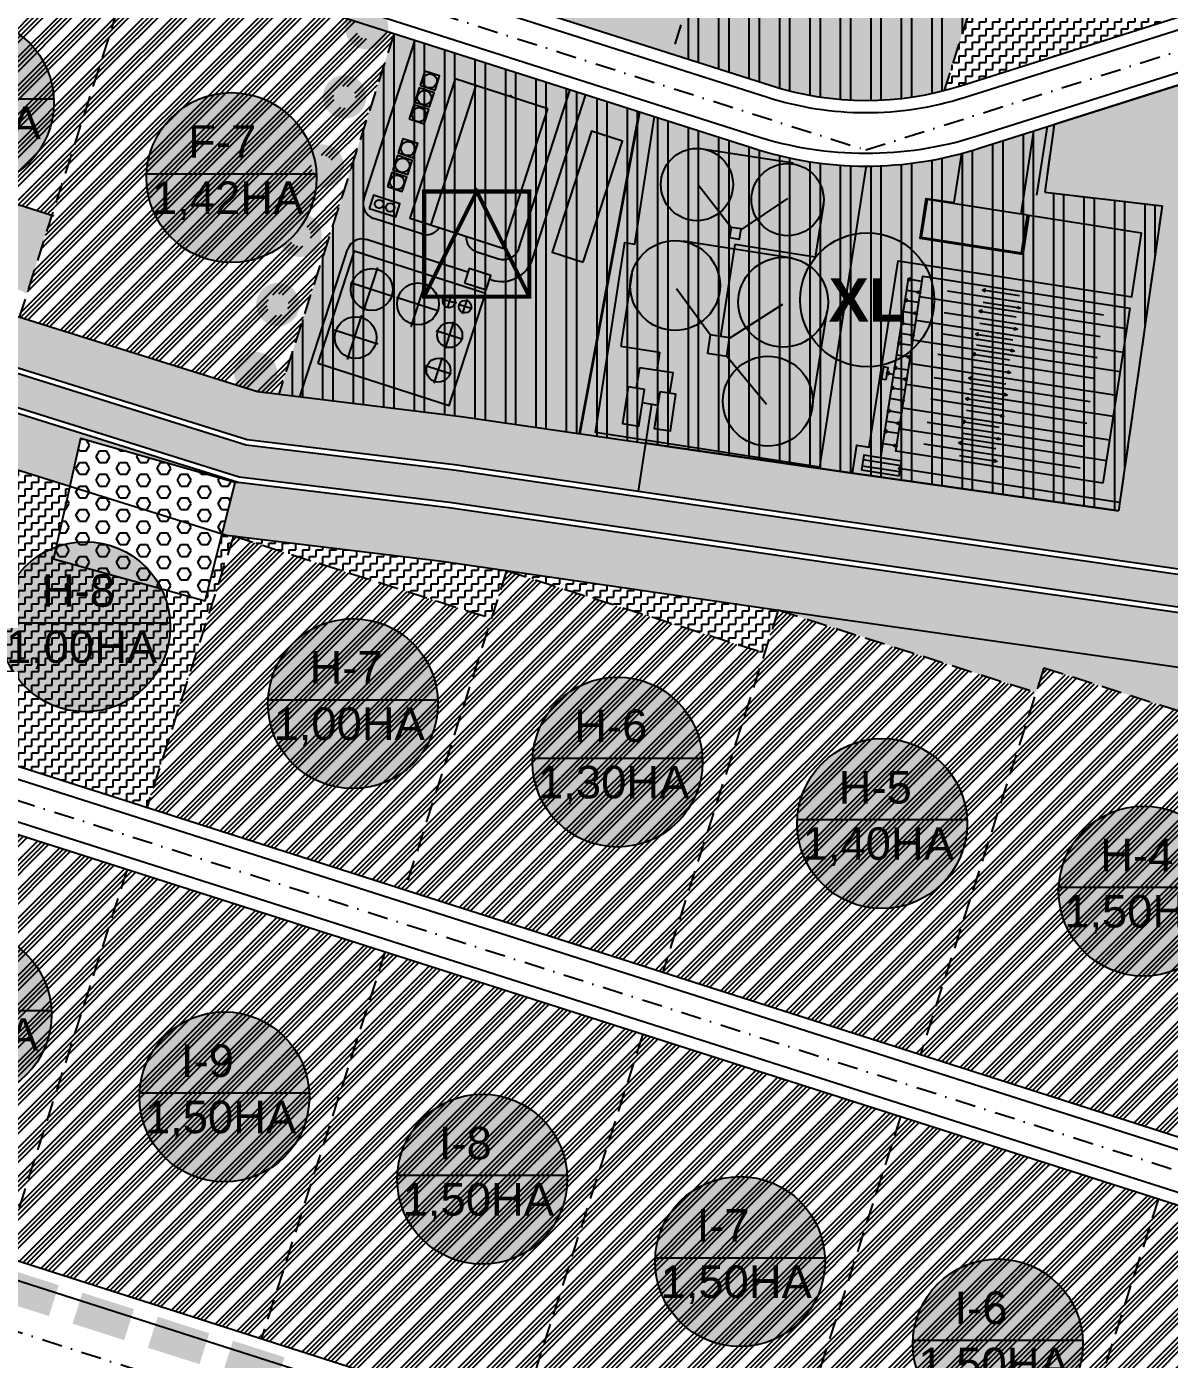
# Model space of a CAD drawing. Extents: x 30 to 1546, y -427 to 1340.
# Drawn here: x 417.8 to 628.8, y 239.2 to 485.4 of the extents above; entities that cross this region are included whole.
import ezdxf
from ezdxf.enums import TextEntityAlignment as Align

# ---------------------------------------------------------------- set-up
doc = ezdxf.new("R2010")
doc.units = 0
doc.header["$LTSCALE"] = 15
doc.header["$MEASUREMENT"] = 0
doc.linetypes.add('DASHDOT2', pattern=[0.5, 0.25, -0.125, 0, -0.125])
doc.linetypes.add('HIDDEN', pattern=[0.375, 0.25, -0.125])
doc.layers.get('0').update_dxf_attribs({"linetype": 'CONTINUOUS'})
for name, color, linetype in [('-KT1', 94, 'CONTINUOUS'), ('-NGHIADIA', 128, 'CONTINUOUS'), ('0-KYHIEU', 7, 'CONTINUOUS'), ('0-KYHIEU-HATCH', 255, 'CONTINUOUS'), ('CHIALO', 7, 'HIDDEN'), ('D-GHICHU', 7, 'CONTINUOUS'), ('DIEBTICH', 7, 'CONTINUOUS'), ('GHICHU', 7, 'CONTINUOUS'), ('GT', 7, 'CONTINUOUS'), ('H-CAYXANH-CACHLY', 72, 'CONTINUOUS'), ('H-CONGNGHIEP', 5, 'CONTINUOUS'), ('H-HTKT', 254, 'CONTINUOUS'), ('HANHLANG', 3, 'CONTINUOUS'), ('RANHGIOI', 1, 'CONTINUOUS'), ('RANHGIOI1', 1, 'CONTINUOUS'), ('TD1', 1, 'DASHDOT2'), ('TRAMDIEN', 251, 'CONTINUOUS'), ('TRAMXLNT', 251, 'CONTINUOUS')]:
    doc.layers.add(name, color=color, linetype=linetype)
doc.styles.add('GHICHU', font='', dxfattribs={"width": 0.9})
doc.styles.add('TILE', font='', dxfattribs={"width": 0.8})
doc.styles.add('VNARIALHBOLD', font='')
doc.styles.get('GHICHU').set_extended_font_data('.VnArial')
doc.styles.get('TILE').set_extended_font_data('.VnArialH')
doc.styles.get('VNARIALHBOLD').set_extended_font_data('.VnArialH', bold=True)
pattern_1 = [(0, (0, 0), (1.25, 1.25), [1.25, -1.25]), (90, (1.25, 0), (-1.25, 1.25), [1.25, -1.25])]

# ---------------------------------------------------------------- blocks, each defined once
blk = doc.blocks.new('RG')
at = {"layer": 'RANHGIOI', "const_width": 6}
blk.add_lwpolyline([(-5, 0), (5, 0)], dxfattribs=at)
blk = doc.blocks.new('BT2')
at = {"layer": 'D-GHICHU'}
blk.add_hatch(color=255, dxfattribs=at).paths.add_polyline_path([(0, 9.72), (9.72, 9.72), (9.72, 0), (0, 0)])
at = {"layer": 'D-GHICHU', "color": 1, "const_width": 0.375}
blk.add_lwpolyline([(0, 9.72), (9.72, 9.72), (9.72, 0), (0, 0)], close=True, dxfattribs=at)
at = {"layer": 'D-GHICHU', "color": 1, "const_width": 0.36}
blk.add_lwpolyline([(0, 0), (4.86, 9.72), (9.72, 0)], dxfattribs=at)
blk = doc.blocks.new('TXL')
at = {"layer": '0-KYHIEU-HATCH'}
h = blk.add_hatch(color=256, dxfattribs=at)
edge = h.paths.add_edge_path()
edge.add_arc((0, 0), 6.19, 0, 360)
at = {"layer": '0-KYHIEU'}
blk.add_circle((0, 0), 6.19, dxfattribs=at)
at = {"layer": '0-KYHIEU', "style": 'VNARIALHBOLD'}
blk.add_text('XL', height=4, dxfattribs=at).set_placement((0, 0), align=Align.MIDDLE_CENTER)

msp = doc.modelspace()

# ---------------------------------------------------------------- hatches: boundary and pattern name
at = {"layer": '-NGHIADIA'}
h = msp.add_hatch(dxfattribs=at)
h.set_pattern_fill('HEX', color=256, scale=10, style=0)
h.paths.add_polyline_path([(456.28, 401.21), (427.73, 409.3), (422.75, 387.07), (450.77, 379.34)])
at = {"layer": 'DIEBTICH'}
h = msp.add_hatch(color=255, dxfattribs=at)
edge = h.paths.add_edge_path()
edge.add_arc((767.03, 274.29), 15.7, 0, 360)
edge = h.paths.add_edge_path()
edge.add_arc((776.48, 170.1), 15.7, 0, 360)
edge = h.paths.add_edge_path()
edge.add_arc((770.47, 574.19), 15.7, 0, 360)
edge = h.paths.add_edge_path()
edge.add_arc((719.56, 294.48), 15.7, 0, 360)
edge = h.paths.add_edge_path()
edge.add_arc((501.92, 272.5), 15.7, 0, 360)
edge = h.paths.add_edge_path()
edge.add_arc((454.29, 287.71), 15.7, 0, 360)
edge = h.paths.add_edge_path()
edge.add_arc((644.8, 226.86), 15.7, 0, 360)
edge = h.paths.add_edge_path()
edge.add_arc((597.17, 242.07), 15.7, 0, 360)
edge = h.paths.add_edge_path()
edge.add_arc((549.54, 257.29), 15.7, 0, 360)
edge = h.paths.add_edge_path()
edge.add_arc((692.43, 211.65), 15.7, 0, 360)
edge = h.paths.add_edge_path()
edge.add_arc((740.06, 196.44), 15.7, 0, 360)
edge = h.paths.add_edge_path()
edge.add_arc((295.56, 682.15), 15.7, 0, 360)
edge = h.paths.add_edge_path()
edge.add_arc((285.77, 419.66), 15.7, 0, 360)
edge = h.paths.add_edge_path()
edge.add_arc((229.22, 536.29), 15.7, 0, 360)
edge = h.paths.add_edge_path()
edge.add_arc((177.77, 416.13), 15.7, 0, 360)
edge = h.paths.add_edge_path()
edge.add_arc((264.38, 350.48), 15.7, 0, 360)
edge = h.paths.add_edge_path()
edge.add_arc((263.71, 608.78), 15.7, 0, 360)
edge = h.paths.add_edge_path()
edge.add_arc((537.19, 703.75), 15.7, 0, 360)
edge = h.paths.add_edge_path()
edge.add_arc((526.91, 349.56), 15.7, 0, 360)
edge = h.paths.add_edge_path()
edge.add_arc((433.57, 554.22), 15.7, 0, 360)
edge = h.paths.add_edge_path()
edge.add_arc((482.07, 540.38), 15.7, 0, 360)
edge = h.paths.add_edge_path()
edge.add_arc((407.1, 471.35), 15.7, 0, 360)
edge = h.paths.add_edge_path()
edge.add_arc((406.66, 302.92), 15.7, 0, 360)
edge = h.paths.add_edge_path()
edge.add_arc((333.7, 405.21), 15.7, 0, 360)
edge = h.paths.add_edge_path()
edge.add_arc((359.03, 318.14), 15.7, 0, 360)
edge = h.paths.add_edge_path()
edge.add_arc((311.4, 333.35), 15.7, 0, 360)
edge = h.paths.add_edge_path()
edge.add_arc((380.87, 390.45), 15.7, 0, 360)
edge = h.paths.add_edge_path()
edge.add_arc((360.91, 487.5), 15.7, 0, 360)
edge = h.paths.add_edge_path()
edge.add_arc((312.42, 503.08), 15.7, 0, 360)
edge = h.paths.add_edge_path()
edge.add_arc((478.04, 360.35), 15.7, 0, 360)
edge = h.paths.add_edge_path()
edge.add_arc((428.6, 374.55), 15.7, 0, 360)
edge = h.paths.add_edge_path()
edge.add_arc((455.6, 457.5), 15.7, 0, 360)
edge = h.paths.add_edge_path()
edge.add_arc((360.25, 658.66), 15.7, 0, 360)
edge = h.paths.add_edge_path()
edge.add_arc((338.88, 585.96), 15.7, 0, 360)
edge = h.paths.add_edge_path()
edge.add_arc((387.38, 570.38), 15.7, 0, 360)
edge = h.paths.add_edge_path()
edge.add_arc((363.67, 747.56), 15.7, 0, 360)
edge = h.paths.add_edge_path()
edge.add_arc((433.52, 637.1), 15.7, 0, 360)
edge = h.paths.add_edge_path()
edge.add_arc((712.58, 552.66), 15.7, 0, 360)
edge = h.paths.add_edge_path()
edge.add_arc((661.17, 538.31), 15.7, 0, 360)
edge = h.paths.add_edge_path()
edge.add_arc((575.79, 338.2), 15.7, 0, 360)
edge = h.paths.add_edge_path()
edge.add_arc((624.09, 325.71), 15.7, 0, 360)
edge = h.paths.add_edge_path()
edge.add_arc((567.9, 504.26), 15.7, 0, 360)
edge = h.paths.add_edge_path()
edge.add_arc((672.96, 308.11), 15.7, 0, 360)
edge = h.paths.add_edge_path()
edge.add_arc((616.57, 602.52), 15.7, 0, 360)
edge = h.paths.add_edge_path()
edge.add_arc((633.82, 709.09), 15.7, 0, 360)
edge = h.paths.add_edge_path()
edge.add_arc((687.63, 626.7), 15.7, 0, 360)
edge = h.paths.add_edge_path()
edge.add_arc((755.81, 643.36), 15.7, 0, 360)
edge = h.paths.add_edge_path()
edge.add_arc((747.47, 731.26), 15.7, 0, 360)
edge = h.paths.add_edge_path()
edge.add_arc((892.54, 298.9), 15.7, 0, 360)
edge = h.paths.add_edge_path()
edge.add_arc((1022.57, 294.6), 15.7, 0, 360)
edge = h.paths.add_edge_path()
edge.add_arc((849.96, 162.01), 15.7, 0, 360)
edge = h.paths.add_edge_path()
edge.add_arc((925.94, 261.67), 15.7, 0, 360)
edge = h.paths.add_edge_path()
edge.add_arc((1080.72, 191.33), 15.7, 0, 360)
edge = h.paths.add_edge_path()
edge.add_arc((1198.06, 216.89), 15.7, 0, 360)
edge = h.paths.add_edge_path()
edge.add_arc((1320.2, 254.98), 15.7, 0, 360)
edge = h.paths.add_edge_path()
edge.add_arc((1242.32, 481.78), 15.7, 0, 360)
edge = h.paths.add_edge_path()
edge.add_arc((833.29, 813.48), 15.7, 0, 360)
edge = h.paths.add_edge_path()
edge.add_arc((1015.38, 647.25), 15.7, 0, 360)
edge = h.paths.add_edge_path()
edge.add_arc((1022.52, 459.43), 15.7, 0, 360)
edge = h.paths.add_edge_path()
edge.add_arc((994.11, 551.15), 15.7, 0, 360)
edge = h.paths.add_edge_path()
edge.add_arc((943.9, 539.25), 15.7, 0, 360)
edge = h.paths.add_edge_path()
edge.add_arc((899.65, 521.39), 15.7, 0, 360)
edge = h.paths.add_edge_path()
edge.add_arc((856.96, 334.06), 15.7, 0, 360)
edge = h.paths.add_edge_path()
edge.add_arc((825.61, 509.48), 15.7, 0, 360)
edge = h.paths.add_edge_path()
edge.add_arc((977.94, 356.76), 15.7, 0, 360)
edge = h.paths.add_edge_path()
edge.add_arc((915.27, 430), 15.7, 0, 360)
edge = h.paths.add_edge_path()
edge.add_arc((973.68, 447.04), 15.7, 0, 360)
edge = h.paths.add_edge_path()
edge.add_arc((897.42, 688.6), 15.7, 0, 360)
edge = h.paths.add_edge_path()
edge.add_arc((808.86, 658.44), 15.7, 0, 360)
edge = h.paths.add_edge_path()
edge.add_arc((849.75, 673.52), 15.7, 0, 360)
edge = h.paths.add_edge_path()
edge.add_arc((824.69, 586.93), 15.7, 0, 360)
edge = h.paths.add_edge_path()
edge.add_arc((872.37, 602.01), 15.7, 0, 360)
edge = h.paths.add_edge_path()
edge.add_arc((967.71, 632.17), 15.7, 0, 360)
edge = h.paths.add_edge_path()
edge.add_arc((920.04, 617.09), 15.7, 0, 360)
edge = h.paths.add_edge_path()
edge.add_arc((945.09, 703.68), 15.7, 0, 360)
edge = h.paths.add_edge_path()
edge.add_arc((992.76, 718.76), 15.7, 0, 360)
edge = h.paths.add_edge_path()
edge.add_arc((1142.97, 411.35), 15.7, 0, 360)
edge = h.paths.add_edge_path()
edge.add_arc((1070.24, 309.68), 15.7, 0, 360)
edge = h.paths.add_edge_path()
edge.add_arc((1047.63, 381.19), 15.7, 0, 360)
edge = h.paths.add_edge_path()
edge.add_arc((1117.92, 324.76), 15.7, 0, 360)
edge = h.paths.add_edge_path()
edge.add_arc((1095.3, 396.27), 15.7, 0, 360)
edge = h.paths.add_edge_path()
edge.add_arc((1070.58, 472.6), 15.7, 0, 360)
edge = h.paths.add_edge_path()
edge.add_arc((1118.65, 485), 15.7, 0, 360)
edge = h.paths.add_edge_path()
edge.add_arc((1165.59, 339.84), 15.7, 0, 360)
edge = h.paths.add_edge_path()
edge.add_arc((1149.35, 775.13), 15.7, 0, 360)
edge = h.paths.add_edge_path()
edge.add_arc((1064.46, 662.33), 15.7, 0, 360)
edge = h.paths.add_edge_path()
edge.add_arc((1040.32, 564.17), 15.7, 0, 360)
edge = h.paths.add_edge_path()
edge.add_arc((1091.97, 576.66), 15.7, 0, 360)
edge = h.paths.add_edge_path()
edge.add_arc((1041.84, 733.84), 15.7, 0, 360)
edge = h.paths.add_edge_path()
edge.add_arc((1205.62, 604.03), 15.7, 0, 360)
edge = h.paths.add_edge_path()
edge.add_arc((1176.29, 696.76), 15.7, 0, 360)
edge = h.paths.add_edge_path()
edge.add_arc((943.22, 866.64), 15.7, 0, 360)
edge = h.paths.add_edge_path()
edge.add_arc((1123.01, 858.28), 15.7, 0, 360)
edge = h.paths.add_edge_path()
edge.add_arc((1096.67, 949.21), 15.7, 0, 360)
edge = h.paths.add_edge_path()
edge.add_arc((1276.02, 378.77), 15.7, 0, 360)
at = {"layer": 'GHICHU', "linetype": 'Continuous'}
msp.add_hatch(color=152, dxfattribs=at).paths.add_polyline_path([(495.89, 397.55), (566.3, 387.35), (632.55, 377.91), (669.19, 372.66), (673.91, 372.25), (678.4, 372.25), (681.61, 373.41), (689.07, 379.87), (702.31, 392.32), (712.25, 401.76), (708.14, 406.13), (698.19, 396.68), (685.05, 384.32), (678.52, 378.67), (677.35, 378.25), (674.18, 378.25), (669.88, 378.63), (633.4, 383.85), (567.15, 393.29), (496.68, 403.5), (458.3, 408.15), (270.2, 466.98), (268.37, 461.26), (457.03, 402.26)])
at = {"layer": 'H-CAYXANH-CACHLY'}
h = msp.add_hatch(dxfattribs=at)
h.set_pattern_fill('ZIGZAG,_O', color=256, scale=10)
h.set_pattern_definition(pattern_1)
h.paths.add_polyline_path([(521.49, 596.41), (495.16, 513.98), (495.22, 513.95), (507.91, 552.88), (549.78, 544.82), (536.05, 488.92), (500.88, 493.72), (503.11, 510.69), (495.16, 513.98), (489.28, 495.57), (536.91, 480.36), (560.87, 555.37)])
h = msp.add_hatch(dxfattribs=at)
h.set_pattern_fill('ZIGZAG,_O', color=256, scale=10)
h.set_pattern_definition(pattern_1)
h.paths.add_polyline_path([(600.25, 514.34), (587.23, 473.57, 0.013684), (590.27, 474.44), (627.3, 486.16)])
h = msp.add_hatch(dxfattribs=at)
h.set_pattern_fill('ZIGZAG', color=256, scale=10, style=0)
h.set_pattern_definition(pattern_1)
h.paths.add_polyline_path([(328.32, 484.62), (320.96, 461.58), (346.35, 453.64), (353.22, 467.37), (372.34, 458.11), (376.37, 470.72)])
h.paths.add_polyline_path([(375.45, 465.37), (377.16, 470.49), (376.37, 470.72), (372.34, 458.11), (417.79, 436.09), (422.42, 450.57)], flags=17)
h.paths.add_polyline_path([(273.24, 476.5), (270.5, 467.93), (458.51, 409.13), (496.81, 404.49), (530.7, 399.58), (532.08, 408.48), (498, 413.41), (460.41, 417.97), (416.24, 431.78), (413.6, 423.96), (342.69, 446.32), (346.35, 453.64)])
h = msp.add_hatch(dxfattribs=at)
h.set_pattern_fill('ZIGZAG,_O', color=256, scale=10)
h.set_pattern_definition(pattern_1)
h.paths.add_polyline_path([(640.76, 477.87), (607.57, 467.34), (605.83, 454.8), (627.5, 452.31), (619.47, 395.94), (568.58, 403.19), (532.08, 408.48), (530.7, 399.58), (567.29, 394.28), (633.54, 384.84), (670, 379.62), (674.22, 379.25), (677.17, 379.25), (678, 379.55), (684.38, 385.06), (697.5, 397.41), (707.45, 406.86)])
h.paths.add_polyline_path([(634.53, 457.85), (635.84, 458.99), (637.77, 459.74), (640.44, 459.96), (644.02, 459.51), (648.62, 458.26), (654.39, 456.05), (696.98, 410.71), (690.63, 404.68), (677.68, 392.49), (674, 389.31), (671.15, 389.56), (641.43, 393.81), (638.86, 396.93), (636.87, 399.84), (635.39, 402.55), (634.37, 405.05), (633.72, 407.35), (633.38, 409.46), (633.28, 411.39), (633.34, 413.13), (633.5, 414.69), (633.75, 416.11), (634.05, 417.4), (634.41, 418.6), (634.79, 419.73), (635.2, 420.82), (635.6, 421.9), (635.98, 423), (636.34, 424.15), (636.66, 425.33), (636.93, 426.55), (637.15, 427.8), (637.31, 429.08), (637.4, 430.38), (637.42, 431.69), (637.36, 433.02), (637.21, 434.35), (636.98, 435.68), (636.68, 437.02), (636.33, 438.37), (635.94, 439.71), (635.52, 441.06), (635.07, 442.41), (634.62, 443.76), (634.18, 445.12), (633.76, 446.48), (633.39, 447.85), (633.1, 449.23), (632.92, 450.63), (632.86, 452.05), (632.95, 453.5), (633.22, 454.98), (633.71, 456.47)], flags=16)
h.paths.add_polyline_path([(635.7, 456.87), (636.63, 457.68), (638.11, 458.26), (640.41, 458.45), (643.72, 458.04), (648.15, 456.83), (653.53, 454.77), (694.87, 410.77), (689.6, 405.77), (676.68, 393.6), (673.5, 390.86), (671.32, 391.05), (642.22, 395.22), (640.05, 397.84), (638.15, 400.63), (636.75, 403.19), (635.79, 405.54), (635.19, 407.68), (634.88, 409.62), (634.78, 411.4), (634.84, 413.02), (634.99, 414.49), (635.22, 415.81), (635.5, 417.01), (635.84, 418.14), (636.21, 419.23), (636.6, 420.3), (637.01, 421.39), (637.41, 422.53), (637.78, 423.73), (638.12, 424.97), (638.4, 426.26), (638.64, 427.58), (638.81, 428.93), (638.9, 430.31), (638.92, 431.72), (638.85, 433.14), (638.69, 434.56), (638.45, 435.97), (638.14, 437.37), (637.78, 438.76), (637.38, 440.15), (636.95, 441.52), (636.5, 442.88), (636.05, 444.24), (635.6, 445.57), (635.2, 446.89), (634.85, 448.19), (634.58, 449.48), (634.41, 450.76), (634.36, 452.03), (634.44, 453.31), (634.67, 454.61), (635.08, 455.84)], flags=0)
h = msp.add_hatch(dxfattribs=at)
h.set_pattern_fill('ZIGZAG', color=256, scale=10, style=0)
h.set_pattern_definition(pattern_1)
h.paths.add_polyline_path([(268.07, 460.31), (265.02, 450.78), (425.76, 400.51), (427.73, 409.3), (456.28, 401.21), (456.82, 401.28)])
h = msp.add_hatch(dxfattribs=at)
h.set_pattern_fill('ZIGZAG', color=256, scale=10, style=0)
h.set_pattern_definition(pattern_1)
h.paths.add_polyline_path([(455.98, 391.31), (454.71, 391.46), (453.89, 391.72), (450.77, 379.34), (422.75, 387.07), (425.76, 400.51), (408.19, 406.01), (392.34, 356.38), (439.97, 341.17)])
h = msp.add_hatch(dxfattribs=at)
h.set_pattern_fill('ZIGZAG', color=256, scale=10, style=0)
h.set_pattern_definition(pattern_1)
h.paths.add_polyline_path([(709.87, 384.33), (716.57, 390.7), (892.35, 206.21, 0.011854), (894.98, 206.97), (896.65, 207.5), (752.65, 358.63), (713.33, 400.6), (712.93, 401.03), (703, 391.6), (689.74, 379.12), (682.12, 372.53), (678.58, 371.25), (673.87, 371.25), (669.08, 371.67), (632.41, 376.92), (566.16, 386.36), (495.76, 396.56), (456.82, 401.28), (456.28, 401.21), (453.89, 391.72), (454.71, 391.46), (494.44, 386.64), (564.74, 376.46), (606.79, 370.47), (630.99, 367.02), (667.93, 361.73), (673.43, 361.25), (680.34, 361.25), (687.27, 363.77), (696.44, 371.7)])
h = msp.add_hatch(dxfattribs=at)
h.set_pattern_fill('ZIGZAG', color=256, scale=10, style=0)
h.set_pattern_definition(pattern_1)
h.paths.add_polyline_path([(556.59, 377.64), (506.43, 384.91), (554.05, 369.7)])
h.paths.add_polyline_path([(506.43, 384.91), (494.44, 386.64), (455.98, 391.31), (503.61, 376.1)])
h = msp.add_hatch(dxfattribs=at)
h.set_pattern_fill('ZIGZAG', color=256, scale=10, style=0)
h.set_pattern_definition(pattern_1)
h.paths.add_polyline_path([(716.57, 390.7), (709.87, 384.33), (696.44, 371.7), (687.27, 363.77), (680.34, 361.25), (673.43, 361.25), (667.93, 361.73), (630.99, 367.02), (606.79, 370.47), (564.74, 376.46), (556.59, 377.64), (604.22, 362.43), (605.67, 366.98), (797.56, 305.69)])
at = {"layer": 'H-CONGNGHIEP'}
h = msp.add_hatch(dxfattribs=at)
h.set_pattern_fill('ANSI34', color=256, scale=5, style=0)
h.paths.add_polyline_path([(342.74, 529.78), (301.14, 543.07), (293.19, 538.96), (273.24, 476.5), (320.96, 461.58)])
h.paths.add_polyline_path([(342.74, 529.78), (328.32, 484.62), (376.37, 470.72), (390.37, 514.57)])
h.paths.add_polyline_path([(438, 499.35), (390.37, 514.57), (376.37, 470.72), (377.16, 470.49), (375.45, 465.37), (422.42, 450.57)])
h.paths.add_polyline_path([(416.4, 431.73), (460.41, 417.97), (464.34, 417.49), (485.63, 484.14), (482.59, 485.11, -0.495716), (479.98, 483.29, -0.494836), (478.91, 486.29), (438, 499.35)])
h.paths.add_polyline_path([(468.9, 448.76, -1), (467.67, 444.95, -1)], flags=16)
h.paths.add_polyline_path([(473, 461.54, -1), (471.77, 457.73, -1)], flags=16)
h.paths.add_polyline_path([(464.79, 435.98, -1), (463.57, 432.17, -1)], flags=16)
h.paths.add_polyline_path([(477.1, 474.32, -1), (475.88, 470.51, -1)], flags=16)
h = msp.add_hatch(dxfattribs=at)
h.set_pattern_fill('ANSI34', color=256, scale=5, style=0)
h.paths.add_polyline_path([(293.43, 375.38), (247.02, 390.2), (234.37, 394.24), (214.26, 331.3), (258.81, 310.68), (271.22, 305.85)])
h.paths.add_polyline_path([(271.22, 305.85), (301.76, 293.98), (318.24, 288.72), (341.06, 360.16), (293.43, 375.38)])
h.paths.add_polyline_path([(388.69, 344.95), (341.06, 360.16), (318.24, 288.72), (365.87, 273.51)])
h.paths.add_polyline_path([(436.32, 329.74), (388.69, 344.95), (365.87, 273.51), (413.5, 258.29)])
h.paths.add_polyline_path([(436.32, 329.74), (413.5, 258.29), (461.13, 243.08), (483.95, 314.53)])
h.paths.add_polyline_path([(531.58, 299.31), (483.95, 314.53), (461.13, 243.08), (508.76, 227.87)])
h.paths.add_polyline_path([(579.2, 284.1), (531.58, 299.31), (508.76, 227.87), (556.39, 212.66)])
h.paths.add_polyline_path([(626.83, 268.89), (579.2, 284.1), (556.39, 212.66), (604.02, 197.44)])
h.paths.add_polyline_path([(674.46, 253.68), (626.83, 268.89), (604.02, 197.44), (651.65, 182.23)])
h.paths.add_polyline_path([(722.09, 238.46), (674.46, 253.68), (651.65, 182.23), (699.28, 167.02)])
h.paths.add_polyline_path([(699.28, 167.02), (746.9, 151.81), (769.72, 223.25), (722.09, 238.46)])
h.paths.add_polyline_path([(817.35, 208.04), (769.72, 223.25), (746.9, 151.81), (794.53, 136.6)])
h = msp.add_hatch(dxfattribs=at)
h.set_pattern_fill('ANSI34', color=256, scale=5, style=0)
h.paths.add_polyline_path([(503.61, 376.1), (455.98, 391.31), (439.97, 341.17), (487.6, 325.96)])
h.paths.add_polyline_path([(554.05, 369.7), (506.43, 384.91), (487.6, 325.96), (535.23, 310.75)])
h.paths.add_polyline_path([(604.22, 362.43), (556.59, 377.64), (535.23, 310.75), (582.86, 295.53)])
h.paths.add_polyline_path([(582.86, 295.53), (630.49, 280.32), (653.3, 351.76), (605.67, 366.98)])
h.paths.add_polyline_path([(630.49, 280.32), (678.12, 265.11), (700.93, 336.55), (653.3, 351.76)])
h.paths.add_polyline_path([(678.12, 265.11), (725.74, 249.9), (748.56, 321.34), (700.93, 336.55)])
h.paths.add_polyline_path([(725.74, 249.9), (821, 219.47), (834.75, 262.52, -0.526722), (834.23, 265.78, -0.130026), (835.12, 266.27), (828.26, 273.47, -0.130157), (827.73, 272.6, -1), (824.97, 275.49, -0.130202), (825.87, 275.99), (819.01, 283.19, -0.130333), (818.47, 282.31, -1), (815.71, 285.21, -0.130379), (816.61, 285.7), (809.75, 292.9, -0.130509), (809.21, 292.03, -1), (806.45, 294.92, -0.130555), (807.35, 295.42), (800.49, 302.62, -0.130685), (799.95, 301.74, -1), (797.19, 304.64, -0.130731), (798.09, 305.13), (797.56, 305.69), (748.56, 321.34)])
at = {"layer": 'H-HTKT'}
for points in [[(600.25, 514.34), (560.87, 555.37), (536.91, 480.36), (555.28, 474.49, 0.14112), (587.23, 473.57)], [(485.63, 484.14), (464.34, 417.49), (498, 413.41), (519.92, 410.24), (530.96, 469.67)], [(551.63, 463.06), (530.96, 469.67), (519.92, 410.24), (568.58, 403.19), (619.47, 395.94), (627.5, 452.31), (605.83, 454.8), (607.57, 467.34), (593.89, 463, -0.161033)]]:
    msp.add_hatch(color=256, dxfattribs=at).paths.add_polyline_path(points)
h = msp.add_hatch(dxfattribs=at)
h.set_pattern_fill('ANSI32', scale=15, angle=45, style=0)
h.paths.add_polyline_path([(600.25, 514.34), (560.87, 555.37), (536.91, 480.36), (555.28, 474.49, 0.14112), (587.23, 473.57)])
h = msp.add_hatch(dxfattribs=at)
h.set_pattern_fill('ANSI32', scale=15, angle=45, style=0)
h.paths.add_polyline_path([(485.63, 484.14), (464.34, 417.49), (498, 413.41), (519.92, 410.24), (530.96, 469.67)])
h = msp.add_hatch(dxfattribs=at)
h.set_pattern_fill('ANSI32', scale=15, angle=45, style=0)
h.paths.add_polyline_path([(551.63, 463.06), (530.96, 469.67), (519.92, 410.24), (568.58, 403.19), (619.47, 395.94), (627.5, 452.31), (605.83, 454.8), (607.57, 467.34), (593.89, 463, -0.161033)])

# ---------------------------------------------------------------- linework, layer by layer
at = {"layer": '-NGHIADIA'}
msp.add_lwpolyline([(456.28, 401.21), (427.73, 409.3), (422.75, 387.07), (450.77, 379.34)], close=True, dxfattribs=at)
at = {"layer": 'CHIALO'}
for p, q in [((560.87, 555.37), (536.91, 480.36)), ((600.25, 514.34), (587.23, 473.57)), ((438, 499.35), (416.4, 431.73)), ((485.63, 484.14), (464.34, 417.49)), ((455.98, 391.31), (439.97, 341.17)), ((455.98, 391.31), (503.61, 376.1)), ((506.43, 384.91), (487.62, 326.04)), ((506.43, 384.91), (554.05, 369.7)), ((556.59, 377.64), (535.25, 310.83)), ((556.59, 377.64), (604.22, 362.43)), ((605.67, 366.98), (582.88, 295.62)), ((605.67, 366.98), (797.56, 305.69)), ((436.32, 329.74), (413.5, 258.29)), ((483.95, 314.53), (461.13, 243.08)), ((531.58, 299.31), (508.76, 227.87)), ((579.2, 284.1), (556.39, 212.66)), ((626.83, 268.89), (604.02, 197.44))]:
    msp.add_line(p, q, dxfattribs=at)
at = {"layer": 'CHIALO', "color": 7, "linetype": 'Continuous', "const_width": 0.5}
msp.add_lwpolyline([(530.96, 469.67), (519.92, 410.24)], dxfattribs=at)
at = {"layer": 'CHIALO'}
msp.add_lwpolyline([(607.57, 467.34), (605.83, 454.8), (627.5, 452.31), (619.47, 395.94)], dxfattribs=at)
at = {"layer": 'DIEBTICH', "linetype": 'Continuous'}
for p, q in [((391.42, 472.07), (422.79, 472.07)), ((439.92, 458.22), (471.29, 458.22)), ((412.92, 375.27), (444.29, 375.27)), ((462.36, 361.07), (493.73, 361.07)), ((511.23, 350.28), (542.6, 350.28)), ((560.1, 338.92), (591.47, 338.92)), ((608.41, 326.43), (639.77, 326.43)), ((390.97, 303.64), (422.34, 303.64)), ((438.6, 288.43), (469.97, 288.43)), ((486.23, 273.22), (517.6, 273.22)), ((533.86, 258), (565.23, 258)), ((581.49, 242.79), (612.86, 242.79))]:
    msp.add_line(p, q, dxfattribs=at)
at = {"layer": 'DIEBTICH'}
for centre in [(407.1, 471.35), (455.6, 457.5), (428.6, 374.55), (478.04, 360.35), (526.91, 349.56), (575.79, 338.2), (624.09, 325.71), (406.66, 302.92), (454.29, 287.71), (501.92, 272.5), (549.54, 257.29), (597.17, 242.07)]:
    msp.add_circle(centre, 15.7, dxfattribs=at)
at = {"layer": 'GHICHU', "color": 152, "linetype": 'Continuous'}
for points in [[(270.5, 467.93), (458.51, 409.13), (496.81, 404.49), (567.29, 394.28), (633.54, 384.84), (670, 379.62), (674.22, 379.25), (677.17, 379.25), (678, 379.55), (684.38, 385.06), (697.5, 397.41), (707.45, 406.86)], [(270.2, 466.98), (458.3, 408.15), (496.68, 403.5), (567.15, 393.29), (633.4, 383.85), (669.88, 378.63), (674.18, 378.25), (677.35, 378.25), (678.52, 378.67), (685.05, 384.32), (698.19, 396.68), (708.14, 406.13)], [(268.37, 461.26), (457.03, 402.26), (495.89, 397.55), (566.3, 387.35), (632.55, 377.91), (669.19, 372.66), (673.91, 372.25), (678.4, 372.25), (681.61, 373.41), (689.07, 379.87), (702.31, 392.32), (712.25, 401.76)], [(268.07, 460.31), (456.82, 401.28), (495.76, 396.56), (566.16, 386.36), (632.41, 376.92), (669.08, 371.67), (673.87, 371.25), (678.58, 371.25), (682.12, 372.53), (689.74, 379.12), (703, 391.6), (712.93, 401.03)]]:
    msp.add_lwpolyline(points, dxfattribs=at)
at = {"layer": 'GT'}
for p, q in [((304.79, 554.5), (555.28, 474.49)), ((303.56, 552.53), (554.6, 472.35)), ((301.27, 545.39), (552.32, 465.21)), ((301.14, 543.07), (551.63, 463.06)), ((590.27, 474.44), (734.6, 520.1)), ((590.95, 472.3), (735.83, 518.13)), ((593.21, 465.15), (738.1, 510.98)), ((593.89, 463), (738.11, 508.74)), ((259.45, 398.82), (859.99, 207.02)), ((260.91, 396), (859.31, 204.87)), ((247.02, 390.2), (857.09, 195.35)), ((258.63, 388.85), (857.03, 197.73)), ((301.76, 293.98), (847.37, 119.72)), ((300.59, 290.68), (846.31, 116.39))]:
    msp.add_line(p, q, dxfattribs=at)
for centre, radius, start, end in [((572.85, 529.51), 57.75, 252.2871, 287.5533), ((572.85, 529.51), 60, 252.2871, 287.5533), ((572.85, 526.93), 67.3, 251.6243, 288.2161), ((572.85, 529.51), 67.5, 252.2871, 287.5533)]:
    msp.add_arc(centre, radius, start, end, dxfattribs=at)
at = {"layer": 'H-CAYXANH-CACHLY', "linetype": 'Continuous'}
for p, q in [((640.76, 477.87), (607.57, 467.34)), ((375.45, 465.37), (422.8, 450.45)), ((607.57, 467.34), (605.83, 454.8)), ((605.83, 454.8), (627.5, 452.31)), ((627.5, 452.31), (619.47, 395.94)), ((568.58, 403.19), (532.08, 408.48)), ((619.47, 395.94), (568.58, 403.19)), ((530.7, 399.58), (567.29, 394.28)), ((567.29, 394.28), (633.54, 384.84))]:
    msp.add_line(p, q, dxfattribs=at)
at = {"layer": 'H-CAYXANH-CACHLY'}
msp.add_line((456.28, 401.21), (456.82, 401.28), dxfattribs=at)
at = {"layer": 'HANHLANG'}
for points in [[(273.19, 476.52), (460.41, 417.97), (498, 413.41), (568.58, 403.19), (619.47, 395.94)], [(265.02, 450.78), (454.71, 391.46), (494.44, 386.64), (564.74, 376.46), (606.79, 370.47)], [(606.79, 370.47), (630.99, 367.02), (667.93, 361.73), (673.43, 361.25), (680.34, 361.25), (687.27, 363.77), (696.44, 371.7), (709.87, 384.33), (716.57, 390.7)]]:
    msp.add_lwpolyline(points, dxfattribs=at)
at = {"layer": 'RANHGIOI1', "const_width": 4}
for points in [[(479.98, 483.29, 1), (481.2, 487.1, 1)], [(475.88, 470.51, 1), (477.1, 474.32, 1)], [(471.77, 457.73, 1), (473, 461.54, 1)], [(467.67, 444.95, 1), (468.9, 448.76, 1)], [(463.57, 432.17, 1), (464.79, 435.98, 1)], [(459.47, 419.39, 1), (460.69, 423.2, 1)], [(467.17, 413.97, 1), (463.21, 414.55, 1)], [(480.45, 412.03, 1), (476.49, 412.61, 1)], [(493.73, 410.09, 1), (489.77, 410.67, 1)], [(507.01, 408.15, 1), (503.05, 408.73, 1)], [(520.29, 406.21, 1), (516.33, 406.79, 1)], [(533.57, 404.27, 1), (529.61, 404.84, 1)], [(546.85, 402.32, 1), (542.89, 402.9, 1)], [(560.13, 400.38, 1), (556.17, 400.96, 1)], [(573.42, 398.46, 1), (569.46, 399.02, 1)], [(586.7, 396.56, 1), (582.74, 397.13, 1)], [(599.99, 394.66, 1), (596.03, 395.23, 1)], [(613.28, 392.77, 1), (609.32, 393.33, 1)], [(626.56, 390.87, 1), (622.6, 391.44, 1)]]:
    msp.add_lwpolyline(points, format="xyb", close=True, dxfattribs=at)
at = {"layer": 'TD1'}
for p, q in [((572.76, 462.61), (1103.79, 630.59)), ((291.22, 552.53), (572.76, 462.61)), ((241.91, 398.13), (877.47, 195.14)), ((297.59, 282.19), (873.5, 98.25))]:
    msp.add_line(p, q, dxfattribs=at)
at = {"layer": 'TRAMDIEN', "linetype": 'Continuous'}
for p, q in [((480.05, 453.54), (489.54, 482.89)), ((492.41, 448.67), (500.83, 474.7)), ((502.39, 473.95), (502.51, 474.33)), ((507.16, 472.41), (507.28, 472.79)), ((508.69, 444.44), (518.17, 473.75)), ((511.21, 442.46), (521.03, 472.84)), ((490.71, 447.1), (481.89, 449.95)), ((496.93, 440.77), (480.57, 446.06)), ((468.24, 417.02), (477.03, 444.2)), ((480, 432.79), (482.62, 440.89)), ((499.25, 440.02), (496.93, 440.77)), ((503.65, 438.6), (503.3, 438.71)), ((477.6, 438.15), (485.59, 435.56)), ((488.8, 429.94), (491.42, 438.04)), ((495.53, 433.47), (496.32, 435.9)), ((486.1, 435.4), (493.89, 432.88)), ((494.51, 435.14), (497.14, 434.29)), ((497.54, 434.16), (500.07, 433.34)), ((498.3, 432.35), (499.19, 435.08)), ((477.02, 423.91), (479.67, 432.11)), ((495.13, 425.99), (496.7, 430.85)), ((474.55, 429.4), (482.64, 426.79)), ((493.38, 429.24), (498.34, 427.64)), ((493.03, 419.51), (494.57, 424.27)), ((491.42, 422.83), (496.18, 421.29))]:
    msp.add_line(p, q, dxfattribs=at)
at = {"layer": 'TRAMDIEN'}
msp.add_line((500.91, 443.8), (504.91, 442.51), dxfattribs=at)
at = {"layer": 'TRAMDIEN', "linetype": 'Continuous'}
for points in [[(514.05, 470.18), (496.89, 475.73), (488.57, 449.99), (505.72, 444.45)], [(490.46, 474.57), (493.21, 473.68), (494.05, 476.3), (491.31, 477.19)], [(489.46, 471.45), (492.2, 470.57), (493.04, 473.18), (490.3, 474.07)], [(488.45, 468.34), (491.19, 467.45), (492.04, 470.07), (489.29, 470.95)], [(486.42, 462.07), (489.16, 461.18), (490.01, 463.8), (487.27, 464.69)], [(485.41, 458.95), (488.16, 458.07), (489, 460.68), (486.26, 461.57)], [(484.41, 455.84), (487.15, 454.95), (487.99, 457.57), (485.25, 458.45)], [(481.02, 451.82), (485.93, 450.23), (486.72, 452.69), (481.81, 454.28)], [(471.56, 423.23), (495.8, 415.39), (502.5, 436.08), (478.25, 443.92)], [(498.62, 438.07), (502.67, 436.76), (503.53, 439.41), (499.48, 440.72)]]:
    msp.add_lwpolyline(points, close=True, dxfattribs=at)
at = {"layer": 'TRAMDIEN'}
msp.add_lwpolyline([(520.57, 441.87), (527.8, 464.22), (522.09, 466.06), (514.86, 443.72)], close=True, dxfattribs=at)
at = {"layer": 'TRAMDIEN', "linetype": 'Continuous'}
for centre, radius in [((492.24, 475.37), 1.31), ((491.23, 472.26), 1.31), ((490.22, 469.14), 1.31), ((488.2, 462.87), 1.31), ((487.19, 459.76), 1.31), ((486.18, 456.64), 1.31), ((482.87, 452.63), 0.801), ((484.9, 451.97), 0.801), ((481.52, 436.83), 3.86), ((490.04, 434.18), 3.86), ((495.79, 434.62), 1.15), ((498.73, 433.67), 1.15), ((478.54, 427.96), 3.86), ((495.91, 428.42), 2.32), ((493.82, 421.94), 2.22)]:
    msp.add_circle(centre, radius, dxfattribs=at)
for centre, radius, start, end in [((482.77, 452.67), 2.85, 162.0828, 252.0828), ((491.59, 449.81), 2.85, 252.0828, 326.6939), ((479.75, 443.33), 2.85, 72.0828, 162.0828), ((501.79, 446.52), 2.85, 177.4718, 252.0828), ((505.84, 445.36), 3, 252.0828, 342.0828), ((505.5, 444.31), 6, 252.0828, 342.0828)]:
    msp.add_arc(centre, radius, start, end, dxfattribs=at)
at = {"layer": 'TRAMXLNT'}
msp.add_line((606.25, 466.96), (604.28, 454.26), dxfattribs=at)
at = {"layer": 'TRAMXLNT', "linetype": 'Continuous'}
for p, q in [((542.6, 462.82), (559.37, 460.22)), ((547.88, 448.31), (541.93, 455.98)), ((549.74, 447.83), (558.35, 453.63)), ((564.95, 452.61), (563.43, 442.82)), ((539.01, 445.82), (559.17, 442.71)), ((548.55, 445.12), (545.93, 428.17)), ((563.43, 442.82), (548.55, 445.12)), ((529.58, 439.76), (527.51, 426.39)), ((575.55, 405.72), (580.66, 438.81)), ((583.13, 438.33), (580.96, 438.67)), ((544.04, 428.46), (537.83, 436.94)), ((582.38, 436.34), (580.32, 436.66)), ((616.7, 432.07), (587.88, 436.52)), ((601.18, 435.64), (594.77, 436.63)), ((547.4, 427.75), (557.46, 434.1)), ((582.53, 434.43), (580.36, 434.76)), ((620.97, 429.56), (582.71, 435.47)), ((600.84, 433.47), (594.44, 434.46)), ((565.56, 432.85), (562.71, 414.39)), ((581.78, 432.41), (579.72, 432.73)), ((620.3, 425.19), (582.03, 431.11)), ((616.08, 428.08), (587.26, 432.53)), ((600.57, 431.73), (594.17, 432.72)), ((581.16, 428.4), (579.1, 428.72)), ((581.88, 430.18), (579.71, 430.51)), ((615.49, 424.23), (586.67, 428.68)), ((599.92, 427.5), (593.52, 428.49)), ((600.24, 429.56), (593.83, 430.55)), ((527.51, 426.39), (534.67, 425.28)), ((581.31, 426.49), (579.14, 426.82)), ((619.74, 421.6), (581.48, 427.51)), ((599.62, 425.55), (593.21, 426.54)), ((534.67, 425.28), (534.15, 421.89)), ((547.1, 424.52), (554.41, 415.68)), ((580.54, 424.39), (578.48, 424.71)), ((614.89, 420.38), (586.07, 424.83)), ((599.35, 423.81), (592.95, 424.8)), ((577.87, 421.11), (577.06, 421.27)), ((580.61, 421.93), (578.44, 422.27)), ((619.07, 417.24), (580.8, 423.15)), ((619.07, 417.24), (580.8, 423.15)), ((599, 421.53), (592.59, 422.52)), ((579.91, 420.26), (577.84, 420.58)), ((580.04, 418.24), (577.87, 418.58)), ((618.47, 413.39), (580.21, 419.3)), ((614.23, 416.1), (585.41, 420.55)), ((598.66, 419.36), (592.26, 420.35)), ((579.3, 416.36), (577.24, 416.68)), ((613.62, 412.11), (584.79, 416.56)), ((598.08, 415.57), (591.67, 416.56)), ((598.36, 417.41), (591.96, 418.4)), ((533.19, 415.68), (530.7, 399.58)), ((579.38, 414.01), (577.21, 414.35)), ((617.8, 409.02), (579.53, 414.94)), ((597.76, 413.51), (591.35, 414.5)), ((578.65, 412.13), (576.59, 412.45)), ((617.21, 405.17), (578.94, 411.09)), ((612.96, 407.83), (584.13, 412.28)), ((597.42, 411.34), (591.02, 412.33)), ((578.8, 410.22), (576.63, 410.55)), ((597.1, 409.27), (590.7, 410.26)), ((578.01, 408), (575.95, 408.32)), ((612.34, 403.84), (583.52, 408.29)), ((596.82, 407.43), (590.41, 408.42)), ((579.07, 403.14), (572.08, 404.22)), ((579.24, 404.28), (572.25, 405.36)), ((619.55, 397.47), (579.24, 403.7)), ((596.47, 405.15), (590.06, 406.14))]:
    msp.add_line(p, q, dxfattribs=at)
for points in [[(572.83, 459.76), (564.21, 404.02), (522.86, 410.41), (528.29, 445.51), (530.09, 445.23), (533.73, 468.78)], [(570.32, 402.94), (571.11, 408.09), (573.42, 407.73), (578.74, 442.13), (621.89, 435.46), (623.71, 447.26), (602.91, 450.48), (601.8, 443.29), (582.79, 446.23), (583.94, 453.67), (589.08, 452.88), (590.49, 462.02)], [(530.95, 422.39), (530.36, 418.62)], [(536.58, 417.66), (537.17, 421.43), (530.95, 422.39)], [(531.49, 415.94), (534.32, 415.5)]]:
    msp.add_lwpolyline(points, dxfattribs=at)
at = {"layer": 'TRAMXLNT'}
msp.add_lwpolyline([(603.77, 466.14), (601.39, 450.76)], dxfattribs=at)
at = {"layer": 'TRAMXLNT', "linetype": 'Continuous'}
for points in [[(601.56, 443.62), (602.63, 450.57), (584.1, 453.44), (583.03, 446.49)], [(547.88, 448.31), (547.59, 446.43), (549.47, 446.13), (549.77, 448.02)], [(616.57, 401.07), (578.3, 406.98), (583.3, 439.32), (621.57, 433.41)], [(580.91, 438.45), (580.99, 438.96), (580.52, 438.75)], [(582.37, 436.11), (582.43, 436.53), (582.91, 436.26)], [(594.73, 436.41), (594.8, 436.92), (594.34, 436.71)], [(580.32, 434.53), (580.4, 435.03), (579.93, 434.83)], [(600.83, 433.24), (600.9, 433.66), (601.37, 433.39)], [(579.66, 430.3), (579.74, 430.8), (579.27, 430.6)], [(581.76, 432.2), (581.83, 432.63), (582.3, 432.36)], [(594.12, 432.51), (594.2, 433.01), (593.73, 432.81)], [(544.04, 428.46), (543.52, 425.07), (547.1, 424.52), (547.62, 427.91)], [(581.14, 428.19), (581.21, 428.61), (581.68, 428.34)], [(593.47, 428.28), (593.55, 428.78), (593.08, 428.58)], [(600.23, 429.33), (600.29, 429.76), (600.77, 429.49)], [(579.09, 426.61), (579.17, 427.11), (578.7, 426.91)], [(580.53, 424.16), (580.6, 424.58), (581.07, 424.31)], [(592.9, 424.59), (592.98, 425.09), (592.51, 424.89)], [(599.61, 425.32), (599.67, 425.74), (600.15, 425.47)], [(576.56, 420.22), (576.9, 422.39), (576.03, 422.53), (575.7, 420.36)], [(577.01, 421.06), (577.09, 421.56), (576.62, 421.36)], [(578.39, 422.05), (578.47, 422.56), (578, 422.35)], [(598.99, 421.3), (599.05, 421.73), (599.53, 421.46)], [(528.86, 418.85), (527.81, 412.07), (530.82, 411.61), (531.87, 418.39)], [(577.82, 418.36), (577.9, 418.87), (577.43, 418.66)], [(579.89, 420.03), (579.96, 420.46), (580.44, 420.19)], [(592.21, 420.14), (592.29, 420.64), (591.82, 420.44)], [(534.7, 417.95), (533.65, 411.17), (536.67, 410.71), (537.71, 417.49)], [(579.29, 416.13), (579.36, 416.55), (579.83, 416.28)], [(591.62, 416.34), (591.7, 416.85), (591.23, 416.64)], [(598.35, 417.18), (598.42, 417.61), (598.89, 417.34)], [(577.17, 414.13), (577.24, 414.64), (576.78, 414.43)], [(597.75, 413.28), (597.81, 413.7), (598.29, 413.43)], [(578.64, 411.9), (578.7, 412.32), (579.18, 412.05)], [(590.97, 412.11), (591.05, 412.62), (590.58, 412.41)], [(576.58, 410.34), (576.66, 410.84), (576.19, 410.64)], [(590.37, 408.21), (590.44, 408.71), (589.98, 408.5)], [(597.09, 409.04), (597.16, 409.47), (597.63, 409.2)], [(578.96, 402.43), (579.38, 405.13), (572.38, 406.22), (571.97, 403.51)], [(578, 407.77), (578.07, 408.2), (578.54, 407.93)], [(579.19, 403.49), (579.27, 403.99), (578.8, 403.79)], [(596.46, 404.92), (596.52, 405.35), (597, 405.08)]]:
    msp.add_lwpolyline(points, close=True, dxfattribs=at)
for centre, radius in [((541.58, 456.22), 6.67), ((558.32, 453.44), 6.67), ((537.54, 437.57), 8.3), ((557.51, 434.48), 8.3), ((554.69, 416.21), 8.3)]:
    msp.add_circle(centre, radius, dxfattribs=at)

# ---------------------------------------------------------------- block references
at = {"layer": '-KT1', "xscale": 2, "yscale": 2, "zscale": 2}
msp.add_blockref('TXL', (573.04, 434.92), dxfattribs=at)
at = {"layer": 'H-CAYXANH-CACHLY', "xscale": 2, "yscale": 2, "zscale": 2}
msp.add_blockref('BT2', (491.19, 435.5), dxfattribs=at)
at = {"layer": 'RANHGIOI', "rotation": 342.2870900818471}
for p in [(418.02, 251.6), (431.92, 247.16), (445.83, 242.72), (459.73, 238.28)]:
    msp.add_blockref('RG', p, dxfattribs=at)

# ---------------------------------------------------------------- texts
at = {"style": 'GHICHU'}
msp.add_text('Hµnh lang c©y xanh réng 20m', height=7, rotation=342.4827, dxfattribs=at).set_placement((324.41, 239.3))
at = {"layer": 'DIEBTICH', "style": 'TILE'}
for s, p in [('1,20HA', (392.42, 464.64)), ('F-7', (447.59, 461.18)), ('1,42HA', (440.92, 450.79)), ('H-8', (420.59, 378.23)), ('1,00HA', (413.92, 367.84)), ('H-7', (470.03, 364.04)), ('1,00HA', (463.36, 353.64)), ('H-6', (518.9, 353.25)), ('1,30HA', (512.23, 342.85)), ('H-5', (567.77, 341.89)), ('1,40HA', (561.1, 331.5)), ('H-4', (616.07, 329.39)), ('1,50HA', (609.41, 319)), ('1,50HA', (391.97, 296.22)), ('I-9', (446.27, 291.39)), ('1,50HA', (439.6, 281)), ('I-8', (493.9, 276.18)), ('1,50HA', (487.23, 265.79)), ('I-7', (541.53, 260.97)), ('1,50HA', (534.86, 250.58)), ('I-6', (589.16, 245.76)), ('1,50HA', (582.49, 235.37))]:
    msp.add_text(s, height=6, dxfattribs=at).set_placement(p)

doc.saveas('drawing.dxf')
